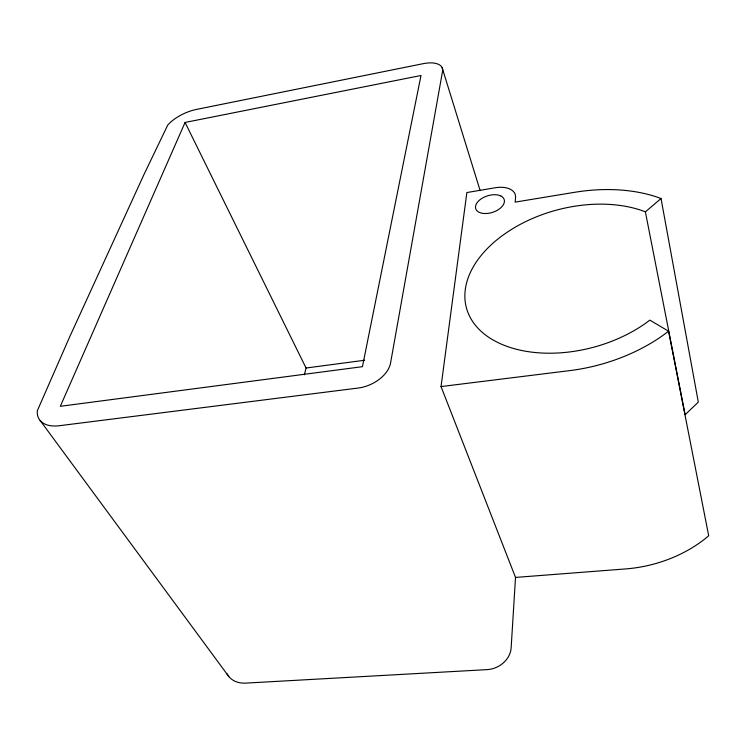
<?xml version="1.0" encoding="UTF-8"?>
<svg xmlns="http://www.w3.org/2000/svg" width="746" height="746" viewBox="0 0 746 746"><rect width="100%" height="100%" fill="white"/><g stroke="black" fill="none" stroke-linecap="round" stroke-linejoin="round"><path stroke-width="1.12" d="M515.514 577.423L625.614 568.928A117.122 88.821 -12 0 0 704.504 539.237L708.7 535.777L668.556 331.196L649.841 320.118L645.747 323.177A112.459 71.029 -15 0 1 498.263 342.731L493.302 340.129A112.459 71.029 -15 0 1 503.149 235.027L508.185 231.549A112.459 71.029 -15 0 1 641.532 210.428L645.393 211.873L685.154 414.72L698.312 402.103L661.021 198.52L656.275 196.813A137.628 87.021 -15 0 0 574.625 192.309L515.169 202.119L515.561 197.559A22.427 12.915 -17.7 0 0 495.195 187.759L466.865 192.552L441.035 386.568L515.514 577.423L511.141 647.882A23.014 19.377 -26.4 0 1 487.166 669.619L245.788 683.112A29.784 22.091 -38.7 0 1 226.905 673.638M304.377 374.8L306.065 368.02L185.073 122.447L421.005 75.495L362.435 366.678L60.323 406.3L185.073 122.447M645.393 211.873L661.021 198.52M668.556 331.196L663.502 335.001A137.628 87.021 -15 0 1 569.72 370.622L441.035 386.568M306.065 368.02L364.691 360.243M40.181 420.558L228.826 676.557M442.154 67.718L480.004 190.155M442.555 71.206L390.568 362.985A29.737 19.228 -24 0 1 358.136 388.051L59.466 425.714A37.832 21.168 -32 0 1 37.3 410.804L69.564 337.127L144.137 174.182L167.747 125.048A28.544 13.167 -24.4 0 1 196.552 109.401L423.392 63.634A22.529 10.976 -19.3 0 1 442.555 71.206M501.098 196.105L500.501 195.806A14.967 8.635 -17.9 0 0 480.443 199.378A14.967 8.635 -17.9 0 0 478.662 212.05L479.258 212.358A14.967 8.635 -17.9 0 0 499.484 208.861A14.967 8.635 -17.9 0 0 501.098 196.105"/></g></svg>
